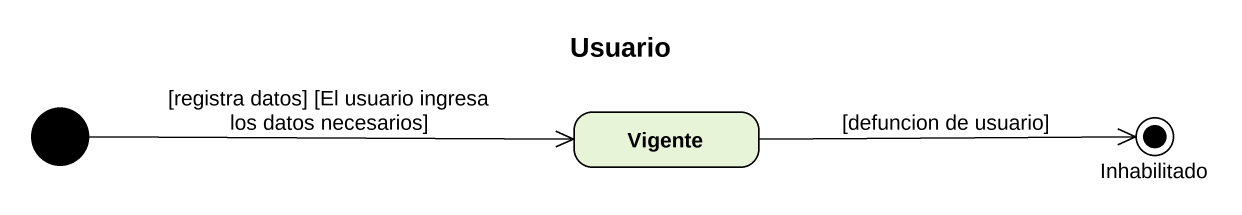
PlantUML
@startuml
title Usuario
hide empty description
state Vigente
state Inhabilitado <<end>>
[*] -right-> Vigente : [registra datos] [El usuario ingresa los datos necesarios]
Vigente -right-> Inhabilitado : [defuncion de usuario]
@enduml
